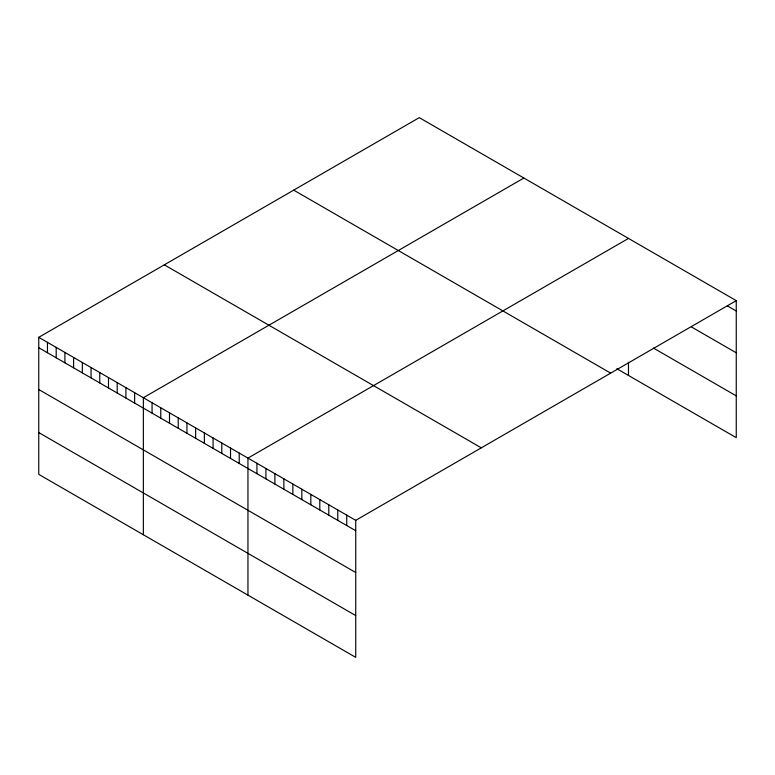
<?xml version="1.0" encoding="UTF-8"?>
<svg xmlns="http://www.w3.org/2000/svg" width="775" height="775" viewBox="0 0 775 775"><rect width="100%" height="100%" fill="white"/><g stroke="black" fill="none" stroke-linecap="round" stroke-linejoin="round"><path stroke-width="1.16" d="M38.75 337.328L355.725 520.335L355.725 657.365L38.75 474.358L38.75 337.328L419.275 117.635L736.25 300.642L736.25 437.672L616.852 368.735M523.881 178.027L143.356 397.72L143.356 534.75M628.477 238.419L247.952 458.112L247.952 595.142M355.725 520.335L736.25 300.642M727.27 305.834L736.25 311.017M691.348 326.885L736.25 352.819M653.422 348.052L736.25 395.87M293.706 190.137L610.681 373.143M164.319 264.837L481.294 447.834M38.75 347.713L355.725 530.72M38.75 389.505L355.725 572.512M38.75 432.566L355.725 615.573M628.477 362.312L628.477 375.449M346.745 515.152L346.745 525.528M337.764 509.969L337.764 520.345M328.784 504.777L328.784 515.162M319.804 499.594L319.804 509.979M310.823 494.411L310.823 504.787M301.843 489.228L301.843 499.604M292.863 484.046L292.863 494.421M283.873 478.853L283.873 489.238M274.892 473.67L274.892 484.046M265.912 468.488L265.912 478.863M256.932 463.305L256.932 473.68M239.233 453.084L239.233 463.46M230.524 448.047L230.524 458.432M221.805 443.019L221.805 453.394M213.086 437.982L213.086 448.367M204.368 432.954L204.368 443.329M195.649 427.916L195.649 438.301M186.94 422.888L186.94 433.264M178.221 417.851L178.221 428.236M169.502 412.823L169.502 423.198M160.783 407.786L160.783 418.171M152.065 402.758L152.065 413.133M134.637 392.692L134.637 403.068M125.918 387.655L125.918 398.04M117.199 382.627L117.199 393.002M108.481 377.59L108.481 387.975M99.772 372.562L99.772 382.937M91.053 367.524L91.053 377.909M82.334 362.497L82.334 372.872M73.615 357.459L73.615 367.844M64.897 352.431L64.897 362.807M56.188 347.394L56.188 357.779M47.469 342.366L47.469 352.741"/></g></svg>
